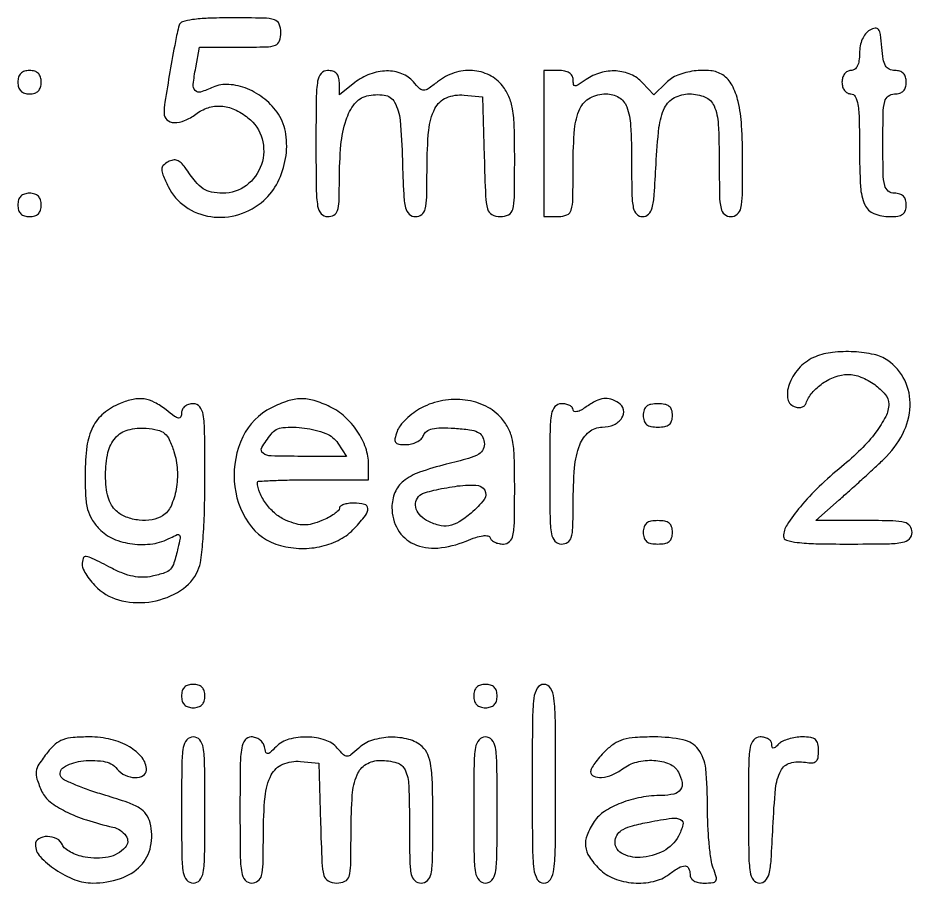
# Model space of a CAD drawing. Extents: x 23 to 201, y 13 to 268.
# Drawn here: x 37.65 to 50.59, y 85.45 to 97.97 of the extents above; entities that cross this region are included whole.
import ezdxf

# ---------------------------------------------------------------- set-up
doc = ezdxf.new("R2010")
doc.units = 0
doc.header["$MEASUREMENT"] = 0

msp = doc.modelspace()

# ---------------------------------------------------------------- linework, layer by layer
for points in [[(39.981556, 97.86105, 0.020182), (39.926582, 97.622741, 0.003927), (39.848245, 97.188547, 0.002848), (39.774797, 96.747323, 0.039835), (39.762, 96.586957, 0.214394), (39.80451, 96.492375, 0.176029), (39.908422, 96.45117, 0.108039), (40.060124, 96.47975, 0.061604), (40.22232, 96.573591, -0.082465), (40.399444, 96.666481, -0.096818), (40.587259, 96.690159, -0.089553), (40.781523, 96.641331, -0.060483), (40.977291, 96.52246, -0.158604), (41.181189, 96.217729, -0.150626), (41.172262, 95.84427, -0.152236), (40.955188, 95.543434, -0.1623), (40.611335, 95.4288, -0.049522), (40.448452, 95.444972, -0.100936), (40.330516, 95.494712, -0.073981), (40.219456, 95.597762, -0.017715), (40.068847, 95.800183, 0.047758), (40.010156, 95.869907, 0.112335), (39.952558, 95.905374, 0.131874), (39.891434, 95.909411, 0.078644), (39.822601, 95.884032, 0.067731), (39.751992, 95.83086, 0.200538), (39.729153, 95.775962, 0.101364), (39.745648, 95.696071, 0.011344), (39.823163, 95.526309, 0.128461), (40.071157, 95.235759, 0.11674), (40.438551, 95.090589, 0.111173), (40.846906, 95.122324, 0.107971), (41.207183, 95.325794, 0.094324), (41.409336, 95.589796, 0.074539), (41.521539, 95.932277, 0.076508), (41.526834, 96.283423, 0.111053), (41.418375, 96.572586, 0.077339), (41.223528, 96.788389, 0.07277), (40.968439, 96.940166, 0.078982), (40.701607, 97.003717, 0.126595), (40.472408, 96.963033, -0.032252), (40.291489, 96.894305, -0.292691), (40.213826, 96.915875, -0.213333), (40.185367, 97.004707, -0.018783), (40.220978, 97.243755), (40.277267, 97.5438), (40.865633, 97.5438, 0.005662), (41.242338, 97.548066, 0.080785), (41.374013, 97.572553, 0.22781), (41.433673, 97.633134, 0.082627), (41.454, 97.7553, 0.099323), (41.42939, 97.877967, 0.226179), (41.360674, 97.939452, 0.06733), (41.205632, 97.96298, 0.004035), (40.732245, 97.9668, 0.008449), (40.398272, 97.961156, 0.026545), (40.174911, 97.941703, 0.036431), (40.029993, 97.910394, 0.260172)], [(49.97745, 97.788069, 0.096815), (49.917444, 97.736863, 0.063351), (49.870169, 97.658848, 0.056729), (49.83968, 97.561981, 0.047935), (49.8294, 97.454996, -0.034648), (49.821804, 97.345506, -0.083147), (49.797497, 97.268149, -0.125984), (49.757196, 97.222294, -0.150915), (49.7025, 97.2054, 0.130775), (49.653791, 97.192439, 0.10214), (49.612612, 97.15605, 0.08892), (49.585064, 97.101292, 0.072314), (49.5756, 97.0362, 0.072314), (49.585064, 96.971108, 0.08892), (49.612612, 96.91635, 0.10214), (49.653791, 96.879961, 0.130775), (49.7025, 96.867, -0.277782), (49.766759, 96.828315, -0.081953), (49.804839, 96.71472, -0.034303), (49.824641, 96.49851, -0.005688), (49.8294, 96.08022, 0.012888), (49.843741, 95.523942, 0.091927), (49.906159, 95.263108, 0.194047), (50.037823, 95.135631, 0.096778), (50.26932, 95.0904, 0.035406), (50.385465, 95.098635, 0.120246), (50.45544, 95.126657, 0.160281), (50.493292, 95.178281, 0.07887), (50.5062, 95.2596, 0.072254), (50.495469, 95.333469, 0.124864), (50.4639, 95.3865, 0.124864), (50.410869, 95.418069, 0.072254), (50.337, 95.4288, -0.165398), (50.245505, 95.459917, -0.1727), (50.193926, 95.539838, -0.052938), (50.172043, 95.713555, -0.004884), (50.1678, 96.1479, -0.004884), (50.172043, 96.582245, -0.052938), (50.193926, 96.755963, -0.1727), (50.245505, 96.835883, -0.165398), (50.337, 96.867, 0.072254), (50.410869, 96.877731, 0.124864), (50.4639, 96.9093, 0.124864), (50.495469, 96.962331, 0.072254), (50.5062, 97.0362, 0.072032), (50.495616, 97.109286, 0.121387), (50.464508, 97.162474, 0.1239), (50.412784, 97.194431, 0.076875), (50.341864, 97.2054, -0.107454), (50.259738, 97.223256, -0.157131), (50.205504, 97.272764, -0.090073), (50.17189, 97.367932, -0.020485), (50.151514, 97.538473, 0.012024), (50.132299, 97.726217, 0.121322), (50.10426, 97.799046, 0.29905), (50.057289, 97.817843, 0.078384)], [(37.647, 97.0362, 0.072254), (37.657731, 96.962331, 0.124864), (37.6893, 96.9093, 0.124864), (37.742331, 96.877731, 0.072254), (37.8162, 96.867, 0.072254), (37.890069, 96.877731, 0.124864), (37.9431, 96.9093, 0.124864), (37.974669, 96.962331, 0.072254), (37.9854, 97.0362, 0.072254), (37.974669, 97.110069, 0.124864), (37.9431, 97.1631, 0.124864), (37.890069, 97.194669, 0.072254), (37.8162, 97.2054, 0.072254), (37.742331, 97.194669, 0.124864), (37.6893, 97.1631, 0.124864), (37.657731, 97.110069, 0.072254)], [(41.9616, 96.1479, 0.002827), (41.965331, 95.487941, 0.036854), (41.986134, 95.243738, 0.138781), (42.037394, 95.133268, 0.218517), (42.1308, 95.0904, 0.130572), (42.220769, 95.114302, 0.187381), (42.272141, 95.177703, 0.0696), (42.295326, 95.311535, 0.007917), (42.300472, 95.61915, -0.022096), (42.323446, 96.128471, -0.056577), (42.397501, 96.489536, -0.087591), (42.521644, 96.722241, -0.166537), (42.697589, 96.836498, -0.097741), (42.949659, 96.849376, -0.234516), (43.099507, 96.745861, -0.105315), (43.179067, 96.484697, -0.014046), (43.212514, 95.906272, 0.004389), (43.231309, 95.417636, 0.045528), (43.25901, 95.218497, 0.148393), (43.312359, 95.126146, 0.190328), (43.402864, 95.0904, 0.168241), (43.49211, 95.121305, 0.169377), (43.542832, 95.200699, 0.053119), (43.564675, 95.372041, 0.005165), (43.569, 95.790676, -0.0222), (43.593442, 96.340895, -0.095304), (43.683316, 96.654841, -0.176523), (43.850267, 96.811152, -0.125612), (44.105877, 96.850604), (44.3727, 96.8247), (44.39681, 95.95755, 0.003248), (44.416379, 95.387125, 0.055389), (44.444642, 95.201941, 0.206328), (44.50873, 95.120892, 0.124331), (44.62946, 95.0904, 0.117517), (44.750029, 95.119135, 0.217856), (44.811565, 95.196194, 0.058026), (44.834404, 95.372344, 0.003253), (44.838, 95.924991, 0.0068), (44.831657, 96.391359, 0.034291), (44.806758, 96.650592, 0.060683), (44.754795, 96.827605, 0.065034), (44.66266, 96.982491, 0.110141), (44.471622, 97.138525, 0.101092), (44.226333, 97.204825, 0.095576), (43.963061, 97.170919, 0.087184), (43.721685, 97.041368, -0.013358), (43.584899, 96.939567, -0.154483), (43.521932, 96.919636, -0.194667), (43.465902, 96.94231, -0.023417), (43.372704, 97.041368, 0.124672), (43.205457, 97.159418, 0.095255), (42.984142, 97.198921, 0.085964), (42.743697, 97.15397, 0.077706), (42.522909, 97.03006), (42.3, 96.854719), (42.3, 97.03006, 0.066969), (42.289558, 97.107672, 0.12568), (42.258441, 97.162332, 0.129042), (42.205595, 97.194482, 0.072599), (42.1308, 97.2054, 0.218517), (42.037394, 97.162532, 0.138781), (41.986134, 97.052063, 0.036854), (41.965331, 96.807859, 0.002827)], [(45.261, 96.1479), (45.261, 95.0904), (45.4725, 95.0904, 0.102675), (45.595217, 95.115868, 0.225214), (45.656872, 95.186379, 0.065147), (45.680246, 95.346058, 0.00381), (45.684, 95.838688, -0.020387), (45.705121, 96.356469, -0.088263), (45.783193, 96.652798, -0.162407), (45.930574, 96.80921, -0.123907), (46.160191, 96.867, -0.134656), (46.346491, 96.815901, -0.171101), (46.460137, 96.680006, -0.076685), (46.516324, 96.409068, -0.012854), (46.53, 95.87718, 0.00454), (46.534238, 95.410415, 0.045297), (46.55542, 95.216304, 0.147207), (46.603958, 95.125641, 0.199314), (46.688852, 95.0904, 0.196415), (46.774303, 95.125315, 0.136342), (46.827125, 95.216722, 0.046022), (46.858266, 95.408459, 0.005313), (46.883747, 95.844274, -0.016363), (46.926891, 96.379098, -0.082725), (47.008869, 96.666027, -0.162422), (47.149985, 96.812904, -0.121434), (47.369439, 96.867, -0.101453), (47.594111, 96.820938, -0.19152), (47.723248, 96.692448, -0.089734), (47.784762, 96.430277, -0.012869), (47.799, 95.87718, 0.004277), (47.803101, 95.397747, 0.048718), (47.824698, 95.209898, 0.166019), (47.876291, 95.123996, 0.177039), (47.9682, 95.0904, 0.180798), (48.06024, 95.124806, 0.163746), (48.111828, 95.212708, 0.047457), (48.13334, 95.405246, 0.004106), (48.1374, 95.899662, 0.014589), (48.122571, 96.407749, 0.042372), (48.072514, 96.755293, 0.064774), (47.984361, 96.991563, 0.124536), (47.849785, 97.140655, 0.123508), (47.675441, 97.202907, 0.058349), (47.435013, 97.198248, 0.05773), (47.19731, 97.13723, 0.105082), (47.029906, 97.028506), (46.853012, 96.851612), (46.688211, 97.028506, 0.103416), (46.51861, 97.148227, 0.088544), (46.305483, 97.198567, 0.084467), (46.079151, 97.172833, 0.082503), (45.872024, 97.073703, -0.009314), (45.758703, 96.997436, -0.144431), (45.714196, 96.984306, -0.36009), (45.690596, 97.003834, -0.047099), (45.684, 97.073703, 0.13044), (45.669299, 97.129095, 0.124394), (45.628884, 97.17108, 0.092847), (45.562449, 97.196983, 0.046685), (45.4725, 97.2054), (45.261, 97.2054)], [(37.647, 95.2596, 0.072254), (37.657731, 95.185731, 0.124864), (37.6893, 95.1327, 0.124864), (37.742331, 95.101131, 0.072254), (37.8162, 95.0904, 0.072254), (37.890069, 95.101131, 0.124864), (37.9431, 95.1327, 0.124864), (37.974669, 95.185731, 0.072254), (37.9854, 95.2596, 0.072254), (37.974669, 95.333469, 0.124864), (37.9431, 95.3865, 0.124864), (37.890069, 95.418069, 0.072254), (37.8162, 95.4288, 0.072254), (37.742331, 95.418069, 0.124864), (37.6893, 95.3865, 0.124864), (37.657731, 95.333469, 0.072254)], [(49.191963, 93.064101, 0.104161), (48.972019, 92.915983, 0.092585), (48.819318, 92.685888, 0.127755), (48.7872, 92.469163, 0.281442), (48.885385, 92.341522, 0.070465), (48.940278, 92.328917, 0.089323), (48.991996, 92.33375, 0.105308), (49.03248, 92.354886, 0.140419), (49.055811, 92.388933, -0.097558), (49.14293, 92.542422, -0.064036), (49.294568, 92.678712, -0.063235), (49.478292, 92.773883, -0.088139), (49.6602, 92.8062, -0.096127), (49.850374, 92.769297, -0.060474), (50.049195, 92.659612, -0.063232), (50.202881, 92.516085, -0.175074), (50.2524, 92.378999, -0.119491), (50.20858, 92.198254, -0.042254), (50.06607, 91.971032, -0.036215), (49.84932, 91.722413, -0.024836), (49.570745, 91.47225, 0.020957), (49.244349, 91.183684, 0.027507), (48.973254, 90.892641, 0.028256), (48.780334, 90.632678, 0.146518), (48.7296, 90.463264, 0.334419), (48.770978, 90.408317, 0.040457), (48.928928, 90.376461, 0.024229), (49.197392, 90.357718, 0.005313), (49.6602, 90.3528, 0.003368), (50.235512, 90.356675, 0.041619), (50.453325, 90.377795, 0.151374), (50.552144, 90.429282, 0.200111), (50.5908, 90.522, 0.161909), (50.560412, 90.613384, 0.173779), (50.482161, 90.665169, 0.054336), (50.312596, 90.687669, 0.005137), (49.89285, 90.693163), (49.1949, 90.695126), (49.5333, 90.990616, 0.003374), (49.685189, 91.125062, 0.002062), (49.862675, 91.285641, 0.002067), (50.037168, 91.446152, 0.003673), (50.179377, 91.580012, 0.082772), (50.454451, 91.947071, 0.109514), (50.56144, 92.349584, 0.124242), (50.483744, 92.722176, 0.127429), (50.238916, 93.009163, 0.100242), (50.041649, 93.095182, 0.039759), (49.747256, 93.134239, 0.039645), (49.438776, 93.125963, 0.069871)], [(39.1275, 92.387823, 0.076337), (38.88752, 92.243688, 0.104508), (38.731615, 92.046612, 0.082577), (38.64631, 91.767131, 0.032878), (38.6199, 91.365934, 0.012098), (38.627688, 91.044089, 0.051081), (38.656584, 90.853497, 0.075626), (38.717068, 90.711822, 0.049973), (38.824997, 90.571116, 0.10379), (39.029089, 90.428542, 0.069626), (39.304773, 90.354051, 0.067846), (39.598308, 90.357165, 0.086541), (39.854887, 90.441835, -0.022683), (39.952219, 90.488377, -0.34645), (39.985897, 90.479189, -0.21054), (39.995526, 90.436613, -0.010558), (39.964528, 90.293785, -0.015452), (39.906429, 90.080319, -0.112477), (39.853957, 89.988813, -0.129957), (39.770129, 89.935356, -0.023255), (39.589373, 89.886747, -0.053454), (39.45321, 89.871792, -0.050697), (39.314444, 89.885535, -0.04402), (39.164839, 89.929855, -0.02613), (38.995538, 90.007139, 0.004519), (38.724236, 90.145446, 0.088712), (38.634627, 90.171743, 0.354812), (38.592181, 90.144331, 0.079031), (38.5776, 90.05266, 0.113865), (38.592423, 89.988416, 0.03274), (38.643357, 89.899243, 0.031112), (38.71578, 89.803305, 0.028648), (38.801454, 89.71426, 0.134107), (39.152645, 89.531075, 0.097398), (39.595552, 89.522225, 0.099062), (40.002526, 89.680863, 0.144521), (40.25313, 89.969736, 0.075962), (40.295798, 90.120448, 0.011927), (40.326818, 90.428345, 0.011958), (40.347498, 90.820831, 0.007182), (40.3542, 91.287381, 0.002695), (40.350505, 91.972905, 0.035619), (40.329784, 92.225073, 0.135118), (40.278613, 92.339107, 0.22372), (40.185, 92.3832, 0.071968), (40.118297, 92.373549, 0.095021), (40.063848, 92.34542, 0.107981), (40.028438, 92.302458, 0.119112), (40.0158, 92.25016, -0.097709), (40.004344, 92.192095, -0.356195), (39.973639, 92.175447, -0.109252), (39.91518, 92.20052, -0.010926), (39.792891, 92.29246, 0.043355), (39.624586, 92.402694, 0.087939), (39.474725, 92.451987, 0.088542), (39.31773, 92.446604, 0.044427)], [(41.318687, 92.326173, 0.167158), (40.902384, 91.902659, 0.128327), (40.778844, 91.26133, 0.132938), (40.985014, 90.658015, 0.182987), (41.448511, 90.330456, 0.058612), (41.750943, 90.289022, 0.062504), (42.047978, 90.320561, 0.066208), (42.312753, 90.421086, 0.082263), (42.52069, 90.582211, 0.020268), (42.678206, 90.766631, 0.174663), (42.711774, 90.867753, 0.339605), (42.663903, 90.926938, 0.059051), (42.5115, 90.945, 0.033389), (42.430486, 90.939584, 0.051165), (42.362128, 90.923164, 0.066329), (42.314998, 90.899196, 0.246807), (42.3, 90.870664, -0.208074), (42.284692, 90.835472, -0.033695), (42.225446, 90.787283, -0.032352), (42.143401, 90.73689, -0.023358), (42.0462, 90.6912, -0.032512), (41.905739, 90.64345, -0.067207), (41.79098, 90.628623, -0.066174), (41.675262, 90.64468, -0.030675), (41.531483, 90.694148, -0.07768), (41.380217, 90.786422, -0.055737), (41.244064, 90.930641, -0.05734), (41.147615, 91.094978, -0.10442), (41.1156, 91.246607, -0.398509), (41.129732, 91.261523, -0.002042), (41.351687, 91.272592, -0.007146), (41.611127, 91.280755, -0.004291), (41.9193, 91.2834), (42.723, 91.2834), (42.723, 91.502997, 0.08535), (42.681755, 91.742858, 0.062201), (42.560243, 91.985174, 0.060971), (42.379542, 92.195046, 0.073907), (42.164032, 92.339533, 0.037274), (41.933509, 92.42856, 0.077615), (41.743241, 92.455202, 0.076514), (41.552166, 92.422691, 0.035381)], [(43.491562, 92.32418, 0.036987), (43.375981, 92.251794, 0.032997), (43.267558, 92.160576, 0.03452), (43.181068, 92.065163, 0.081378), (43.134738, 91.98135, 0.031126), (43.104659, 91.876881, 0.208927), (43.114819, 91.825119, 0.212224), (43.15955, 91.79789, 0.032153), (43.266575, 91.791, 0.060954), (43.346706, 91.800805, 0.06022), (43.42246, 91.829649, 0.06573), (43.482695, 91.872232, 0.114938), (43.516786, 91.922571, -0.146256), (43.563692, 91.983402, -0.098882), (43.643974, 92.019868, -0.057091), (43.771118, 92.034578, -0.016289), (43.969987, 92.028321, -0.015564), (44.18597, 92.007706, -0.079305), (44.301453, 91.973928, -0.145756), (44.365136, 91.916672, -0.102136), (44.398007, 91.825332, -0.142921), (44.38384, 91.726266, -0.156324), (44.318783, 91.654456, -0.062592), (44.171692, 91.592346, -0.008523), (43.848107, 91.50714, 0.024681), (43.459271, 91.391199, 0.083475), (43.228244, 91.263275, 0.126885), (43.105068, 91.09993, 0.098743), (43.0614, 90.880969, 0.132169), (43.147044, 90.562635, 0.156428), (43.377305, 90.35456, 0.128611), (43.725177, 90.295323, 0.077311), (44.134271, 90.39607, -0.018879), (44.273957, 90.448334, -0.047919), (44.37945, 90.472424, -0.078337), (44.450781, 90.470453, -0.272745), (44.484177, 90.441368, 0.139616), (44.50734, 90.407452, 0.065423), (44.552659, 90.378817, 0.057266), (44.611637, 90.359374, 0.051054), (44.67585, 90.3528, 0.194092), (44.763038, 90.38797, 0.152091), (44.812558, 90.478165, 0.045734), (44.833829, 90.67286, 0.004355), (44.838, 91.151782, 0.006851), (44.831702, 91.611446, 0.039306), (44.805946, 91.853578, 0.071046), (44.749949, 92.019, 0.060602), (44.647518, 92.172214, 0.101969), (44.420408, 92.347456, 0.080988), (44.123103, 92.436933, 0.076906), (43.798173, 92.429525, 0.077473)], [(45.872024, 92.336103, -0.029426), (45.798831, 92.291008, -0.068119), (45.738491, 92.268481, -0.143156), (45.700058, 92.270909, -0.315737), (45.684, 92.293803, 0.182509), (45.671115, 92.327927, 0.090908), (45.634298, 92.35694, 0.070816), (45.579543, 92.376597, 0.050863), (45.5148, 92.3832, 0.212584), (45.421623, 92.341709, 0.142907), (45.370275, 92.23515, 0.038318), (45.349375, 91.999739, 0.002988), (45.3456, 91.368, 0.002988), (45.349375, 90.736261, 0.038318), (45.370275, 90.50085, 0.142907), (45.421623, 90.394291, 0.212584), (45.5148, 90.3528, 0.140051), (45.605264, 90.378646, 0.184597), (45.656676, 90.446397, 0.064287), (45.679347, 90.590876, 0.006813), (45.684, 90.932376, -0.020675), (45.705673, 91.456294, -0.070132), (45.781049, 91.789109, -0.129156), (45.913788, 91.97518, -0.175329), (46.106225, 92.0448, 0.103796), (46.272686, 92.079732, 0.142257), (46.389477, 92.177372, 0.204024), (46.412273, 92.29633, 0.20068), (46.342515, 92.396291, 0.062689), (46.229269, 92.449633, 0.111008), (46.12697, 92.459264, 0.090025), (46.015974, 92.4241, 0.031171)], [(46.6992, 92.214, 0.07578), (46.711261, 92.134877, 0.149477), (46.746787, 92.08287, 0.124434), (46.810638, 92.053807, 0.044917), (46.9107, 92.0448, 0.044917), (47.010762, 92.053807, 0.124434), (47.074613, 92.08287, 0.149477), (47.110139, 92.134877, 0.07578), (47.1222, 92.214, 0.07578), (47.110139, 92.293123, 0.149477), (47.074613, 92.34513, 0.124434), (47.010762, 92.374193, 0.044917), (46.9107, 92.3832, 0.044917), (46.810638, 92.374193, 0.124434), (46.746787, 92.34513, 0.149477), (46.711261, 92.293123, 0.07578)], [(39.905882, 91.691308, -0.066193), (39.954755, 91.427714, -0.056374), (39.937361, 91.145216, -0.060841), (39.863374, 90.902299, -0.148082), (39.742396, 90.761894, -0.101401), (39.589982, 90.703924, -0.066139), (39.401226, 90.698402, -0.065429), (39.215208, 90.742646, -0.093113), (39.070711, 90.831212, -0.079119), (39.001623, 90.917117, -0.057896), (38.953465, 91.029842, -0.046693), (38.92513, 91.173475, -0.025369), (38.916, 91.3533, -0.053172), (38.950458, 91.676408, -0.126781), (39.057837, 91.8906, -0.149956), (39.241525, 92.004789, -0.085797), (39.503876, 92.027754, -0.034446), (39.672114, 92.001858, -0.119377), (39.770144, 91.953384, -0.111762), (39.838678, 91.863483, -0.028313)], [(42.279424, 91.81215), (42.405238, 91.6218), (41.755426, 91.6218, -0.006371), (41.311881, 91.627452, -0.151463), (41.194996, 91.666982, -0.387964), (41.178377, 91.747375, -0.030835), (41.311712, 91.943124, -0.206169), (41.482639, 92.037512, -0.058171), (41.793716, 92.031814, -0.057696), (42.104311, 91.952575, -0.156689)], [(44.20832, 90.800786, -0.039828), (44.033719, 90.673281, -0.097129), (43.885127, 90.617777, -0.107817), (43.736437, 90.625362, -0.056465), (43.563438, 90.694177, -0.093643), (43.458594, 90.778638, -0.128646), (43.406168, 90.88716, -0.153763), (43.418013, 90.993445, -0.151415), (43.488653, 91.074529, -0.071327), (43.545119, 91.099148, -0.010112), (43.6682, 91.130383, -0.011347), (43.816361, 91.161283, -0.009446), (43.975103, 91.187558, -0.040786), (44.275734, 91.206707, -0.258079), (44.403857, 91.132828, -0.309214), (44.396197, 90.998978, -0.050915)], [(46.6992, 90.522, 0.07578), (46.711261, 90.442877, 0.149477), (46.746787, 90.39087, 0.124434), (46.810638, 90.361807, 0.044917), (46.9107, 90.3528, 0.044917), (47.010762, 90.361807, 0.124434), (47.074613, 90.39087, 0.149477), (47.110139, 90.442877, 0.07578), (47.1222, 90.522, 0.07578), (47.110139, 90.601123, 0.149477), (47.074613, 90.65313, 0.124434), (47.010762, 90.682193, 0.044917), (46.9107, 90.6912, 0.044917), (46.810638, 90.682193, 0.124434), (46.746787, 90.65313, 0.149477), (46.711261, 90.601123, 0.07578)], [(40.0158, 88.1532, 0.072254), (40.026531, 88.079331, 0.124864), (40.0581, 88.0263, 0.124864), (40.111131, 87.994731, 0.072254), (40.185, 87.984, 0.072254), (40.258869, 87.994731, 0.124864), (40.3119, 88.0263, 0.124864), (40.343469, 88.079331, 0.072254), (40.3542, 88.1532, 0.072254), (40.343469, 88.227069, 0.124864), (40.3119, 88.2801, 0.124864), (40.258869, 88.311669, 0.072254), (40.185, 88.3224, 0.072254), (40.111131, 88.311669, 0.124864), (40.0581, 88.2801, 0.124864), (40.026531, 88.227069, 0.072254)], [(44.2458, 88.1532, 0.072254), (44.256531, 88.079331, 0.124864), (44.2881, 88.0263, 0.124864), (44.341131, 87.994731, 0.072254), (44.415, 87.984, 0.072254), (44.488869, 87.994731, 0.124864), (44.5419, 88.0263, 0.124864), (44.573469, 88.079331, 0.072254), (44.5842, 88.1532, 0.072254), (44.573469, 88.227069, 0.124864), (44.5419, 88.2801, 0.124864), (44.488869, 88.311669, 0.072254), (44.415, 88.3224, 0.072254), (44.341131, 88.311669, 0.124864), (44.2881, 88.2801, 0.124864), (44.256531, 88.227069, 0.072254)], [(45.0918, 86.8842, 0.001893), (45.095261, 85.970167, 0.027391), (45.115438, 85.646925, 0.106183), (45.165524, 85.500068, 0.263491), (45.261, 85.446, 0.263491), (45.356476, 85.500068, 0.106183), (45.406562, 85.646925, 0.027391), (45.426739, 85.970167, 0.001893), (45.4302, 86.8842, 0.001893), (45.426739, 87.798233, 0.027391), (45.406562, 88.121475, 0.106183), (45.356476, 88.268332, 0.263491), (45.261, 88.3224, 0.263491), (45.165524, 88.268332, 0.106183), (45.115438, 88.121475, 0.027391), (45.095261, 87.798233, 0.001893)], [(38.07614, 87.338091, 0.020148), (37.952211, 87.166764, 0.111761), (37.91208, 87.061218, 0.118657), (37.922564, 86.951738, 0.023967), (37.9955, 86.768917, 0.123577), (38.111871, 86.623063, 0.047051), (38.334213, 86.484462, 0.038244), (38.640792, 86.359536, 0.02271), (39.02175, 86.256119, -0.184114), (39.211428, 86.130812, -0.356471), (39.200859, 85.960635, -0.158091), (38.955268, 85.823155, -0.095838), (38.61916, 85.821257, -0.036808), (38.50886, 85.850485, -0.040921), (38.408055, 85.894827, -0.044924), (38.329953, 85.946668, -0.132927), (38.292323, 85.998201, 0.187487), (38.212446, 86.086196, 0.112905), (38.073655, 86.119894, 0.133954), (37.949801, 86.087874, 0.269097), (37.9008, 86.00342, 0.190805), (37.969734, 85.829357, 0.056816), (38.191928, 85.641014, 0.055203), (38.472551, 85.495158, 0.093533), (38.732141, 85.447247, 0.078417), (39.130591, 85.511764, 0.123899), (39.421685, 85.69572, 0.139969), (39.568982, 85.976904, 0.113057), (39.561883, 86.319066, 0.094294), (39.505368, 86.441025, 0.099819), (39.408912, 86.530855, 0.054583), (39.239128, 86.611163, 0.010827), (38.918635, 86.714215, -0.010821), (38.689277, 86.787961, -0.014868), (38.486733, 86.86477, -0.01151), (38.323631, 86.936674, -0.145765), (38.274067, 86.980827, -0.416555), (38.307684, 87.120728, -0.101573), (38.555959, 87.20943, -0.071243), (38.883238, 87.208919, -0.185656), (39.0852, 87.0957, 0.110999), (39.199855, 87.007269, 0.100596), (39.34554, 86.972332, 0.139081), (39.461707, 87.00095, 0.269469), (39.5082, 87.080953, 0.171356), (39.444416, 87.261603, 0.091388), (39.262487, 87.41788, 0.073941), (38.994741, 87.524764, 0.058116), (38.684038, 87.561, 0.018609), (38.445081, 87.552103, 0.06937), (38.298355, 87.520377, 0.091133), (38.187413, 87.454893, 0.047358)], [(40.0158, 86.5035, 0.002827), (40.019531, 85.843541, 0.036854), (40.040334, 85.599338, 0.138781), (40.091594, 85.488868, 0.218517), (40.185, 85.446, 0.218517), (40.278406, 85.488868, 0.138781), (40.329666, 85.599338, 0.036854), (40.350469, 85.843541, 0.002827), (40.3542, 86.5035, 0.002827), (40.350469, 87.163459, 0.036854), (40.329666, 87.407663, 0.138781), (40.278406, 87.518132, 0.218517), (40.185, 87.561, 0.218517), (40.091594, 87.518132, 0.138781), (40.040334, 87.407663, 0.036854), (40.019531, 87.163459, 0.002827)], [(40.8618, 86.5035, 0.002827), (40.865531, 85.843541, 0.036854), (40.886334, 85.599338, 0.138781), (40.937594, 85.488868, 0.218517), (41.031, 85.446, 0.162077), (41.122373, 85.476418, 0.17449), (41.17394, 85.554684, 0.05424), (41.195913, 85.724467, 0.005082), (41.2002, 86.146276, -0.0222), (41.224642, 86.696495, -0.095304), (41.314516, 87.010441, -0.176523), (41.481467, 87.166752, -0.125612), (41.737077, 87.206204), (42.0039, 87.1803), (42.02801, 86.31315, 0.003248), (42.047579, 85.742725, 0.055389), (42.075842, 85.557541, 0.206328), (42.13993, 85.476492, 0.124331), (42.26066, 85.446, 0.107271), (42.381107, 85.472142, 0.222038), (42.442211, 85.543758, 0.063633), (42.465439, 85.705912, 0.003796), (42.4692, 86.201357, -0.017769), (42.487578, 86.718345, -0.080395), (42.556603, 87.011147, -0.158098), (42.68761, 87.164942, -0.138791), (42.891324, 87.2226, -0.071496), (43.131201, 87.188123, -0.218776), (43.252153, 87.082837, -0.097244), (43.304851, 86.857657, -0.009003), (43.3152, 86.282949, 0.003912), (43.319213, 85.770078, 0.045989), (43.340626, 85.571769, 0.160927), (43.392202, 85.481394, 0.185351), (43.4844, 85.446, 0.198105), (43.577046, 85.484207, 0.152705), (43.62855, 85.581836, 0.042182), (43.649707, 85.79692, 0.003435), (43.6536, 86.363488, 0.005395), (43.648113, 86.871977, 0.030932), (43.625656, 87.140548, 0.062152), (43.579945, 87.306093, 0.11087), (43.498889, 87.420988, 0.120081), (43.305317, 87.52587, 0.070296), (43.04205, 87.556858, 0.069742), (42.77797, 87.513575, 0.112549), (42.581781, 87.399711, -0.015396), (42.468537, 87.300541, -0.173831), (42.413249, 87.280721, -0.197444), (42.361531, 87.301972, -0.020741), (42.270556, 87.399711, 0.138907), (42.095747, 87.515909, 0.072338), (41.835518, 87.559557, 0.071829), (41.571321, 87.527256, 0.130823), (41.384507, 87.418991, -0.010058), (41.295201, 87.333206, -0.188479), (41.259576, 87.319282, -0.330021), (41.235432, 87.337166, -0.026367), (41.215147, 87.418991, 0.104013), (41.192371, 87.473228, 0.081426), (41.147948, 87.519285, 0.078004), (41.08913, 87.550302, 0.082582), (41.024797, 87.561, 0.23198), (40.935452, 87.51719, 0.127198), (40.88621, 87.402632, 0.035308), (40.865619, 87.153141, 0.002939)], [(44.2458, 86.5035, 0.002827), (44.249531, 85.843541, 0.036854), (44.270334, 85.599338, 0.138781), (44.321594, 85.488868, 0.218517), (44.415, 85.446, 0.218517), (44.508406, 85.488868, 0.138781), (44.559666, 85.599338, 0.036854), (44.580469, 85.843541, 0.002827), (44.5842, 86.5035, 0.002827), (44.580469, 87.163459, 0.036854), (44.559666, 87.407663, 0.138781), (44.508406, 87.518132, 0.218517), (44.415, 87.561, 0.218517), (44.321594, 87.518132, 0.138781), (44.270334, 87.407663, 0.036854), (44.249531, 87.163459, 0.002827)], [(46.145455, 87.353345, 0.01959), (46.065953, 87.267358, 0.023867), (45.998799, 87.180709, 0.023416), (45.950181, 87.103978, 0.130216), (45.9378, 87.057245, 0.307485), (45.982022, 86.992135, 0.117208), (46.096121, 86.975567, 0.076619), (46.25072, 87.013742, 0.063217), (46.39812, 87.098391, -0.099313), (46.604902, 87.198172, -0.077473), (46.853734, 87.222377, -0.084815), (47.076492, 87.17095, -0.172502), (47.207736, 87.051652, -0.073362), (47.260769, 86.90405, -0.206445), (47.238519, 86.798991, -0.183159), (47.143265, 86.734851, -0.057124), (46.969157, 86.714528, 0.045619), (46.667514, 86.686319, 0.046112), (46.377119, 86.603888, 0.050186), (46.136764, 86.48209, 0.105751), (45.988798, 86.335702, 0.049648), (45.886167, 86.138963, 0.122321), (45.863885, 85.978728, 0.121738), (45.919136, 85.826202, 0.048933), (46.060855, 85.653655, 0.103835), (46.276209, 85.513032, 0.073812), (46.558174, 85.448738, 0.074192), (46.845111, 85.469227, 0.107452), (47.07492, 85.575591, -0.027442), (47.214103, 85.669324, -0.137546), (47.303928, 85.693648, -0.28686), (47.356257, 85.66028, -0.111566), (47.376, 85.5729, 0.140037), (47.390941, 85.520598, 0.117904), (47.432051, 85.479967, 0.088415), (47.498294, 85.454392, 0.048056), (47.585406, 85.446, 0.027503), (47.7047, 85.452567, 0.237221), (47.748088, 85.480735, 0.20536), (47.754904, 85.535394, 0.020576), (47.712306, 85.663007, -0.055379), (47.680305, 85.786948, -0.011856), (47.654036, 86.007932, -0.012252), (47.63586, 86.266774, -0.011402), (47.6298, 86.532483, 0.02338), (47.603011, 87.105066, 0.138159), (47.496064, 87.382374, 0.185148), (47.27758, 87.519957, 0.048998), (46.859757, 87.561, 0.015162), (46.581765, 87.552568, 0.055624), (46.408525, 87.522513, 0.076805), (46.276562, 87.460995, 0.049006)], [(48.222, 86.5035, 0.003016), (48.225877, 85.860641, 0.034332), (48.246332, 85.607721, 0.119814), (48.29428, 85.490351, 0.240607), (48.381109, 85.446, 0.204976), (48.46717, 85.482829, 0.132325), (48.519821, 85.579441, 0.043304), (48.550458, 85.78312, 0.004758), (48.575616, 86.255355, -0.012894), (48.61447, 86.813535, -0.092759), (48.688793, 87.071735, -0.212128), (48.824174, 87.182897, -0.110165), (49.04685, 87.194034, 0.04568), (49.144059, 87.18642, 0.178772), (49.199346, 87.207668, 0.172348), (49.22874, 87.260376, 0.041869), (49.2372, 87.361232, 0.053437), (49.226248, 87.46341, 0.165651), (49.190971, 87.522014, 0.141026), (49.123039, 87.552383, 0.035065), (49.00032, 87.561, 0.038105), (48.902182, 87.55351, 0.034792), (48.803202, 87.531179, 0.036597), (48.717531, 87.498479, 0.087124), (48.66192, 87.45948, -0.018208), (48.609352, 87.410607, -0.180052), (48.58155, 87.40026, -0.354955), (48.565156, 87.413576, -0.051663), (48.5604, 87.45948, 0.163305), (48.547405, 87.498205, 0.096011), (48.510697, 87.531179, 0.077243), (48.455913, 87.553457, 0.05808), (48.3912, 87.561, 0.218517), (48.297794, 87.518132, 0.138781), (48.246534, 87.407663, 0.036854), (48.225731, 87.163459, 0.002827)], [(47.207143, 86.123441, -0.151932), (46.990489, 85.910036, -0.103607), (46.654869, 85.81722, -0.146344), (46.383285, 85.880035, -0.308764), (46.292817, 86.065458, -0.121915), (46.33016, 86.156912, -0.111999), (46.406832, 86.22381, -0.061955), (46.543647, 86.276972, -0.014571), (46.7838, 86.330099, -0.012319), (47.113922, 86.38471, -0.149457), (47.239311, 86.364807, -0.361356), (47.273445, 86.289017, -0.055317)]]:
    msp.add_lwpolyline(points, format="xyb", close=True)

doc.saveas('drawing.dxf')
